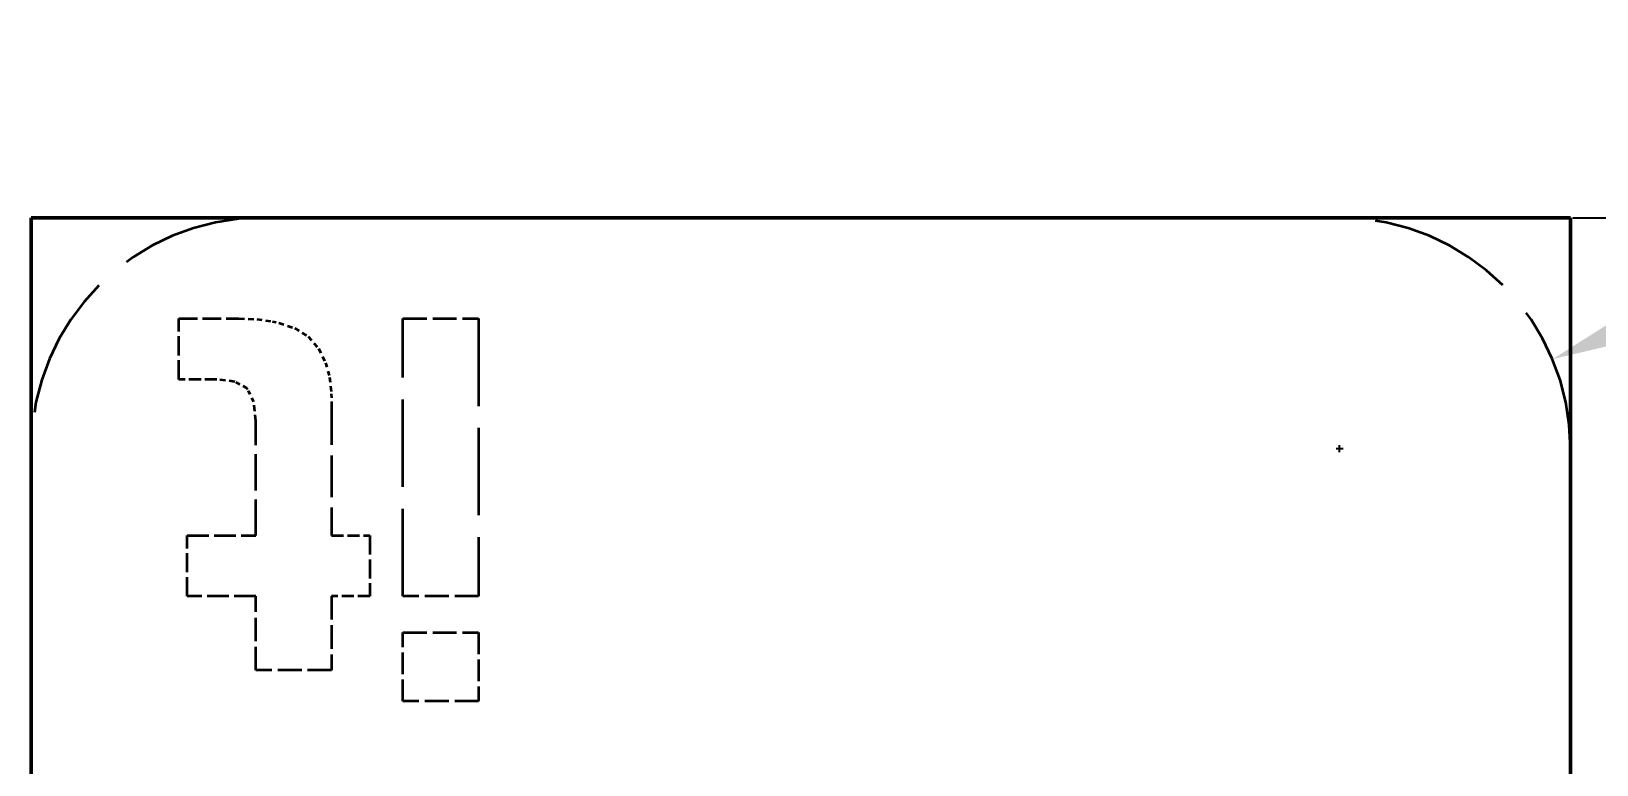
# Model space of a CAD drawing. Header units: millimetres. Extents: x 171 to 615, y 148 to 315.
# Drawn here: x 544.1 to 584.78, y 295.87 to 314.93 of the extents above; entities that cross this region are included whole.
import ezdxf

# ---------------------------------------------------------------- set-up
doc = ezdxf.new("R2010")
doc.units = ezdxf.units.MM
doc.linetypes.add('DASHED', pattern=[0.2067, 0.1654, -0.0413])
doc.layers.add('Hidden (ANSI)', color=7, linetype='DASHED', lineweight=35)
doc.layers.add('Visible (ANSI)', color=7, linetype='Continuous', lineweight=50)
doc.dimstyles.get("Standard").update_dxf_attribs({"dimtxt": 0.18, "dimasz": 0.18, "dimexe": 0.18, "dimexo": 0.0625, "dimgap": 0.09, "dimtad": 0, "dimtih": 1, "dimtoh": 1, "dimdec": 4, "dimzin": 0, "dimdsep": 46, "dimtxsty": 'Standard', "dimcen": 0.09, "dimadec": 0, "dimazin": 0, "dimtfac": 1, "dimtdec": 4, "dimtofl": 0, "dimtmove": 0, "dimatfit": 3, "dimfxl": 1, "dimtolj": 1, "dimtzin": 0, "dimarcsym": 0})

# ---------------------------------------------------------------- blocks, each defined once
blk = doc.blocks.new('*D31')
at = {"color": 0, "lineweight": -2, "transparency": 16777216}
for p, q in [((601.12, 313.753), (585.29, 307.108)), ((602.92, 313.753), (601.12, 313.753)), ((578.008, 304.089), (578.188, 304.089)), ((578.098, 303.999), (578.098, 304.179))]:
    blk.add_line(p, q, dxfattribs=at)
at = {"color": 0, "transparency": 16777216}
blk.add_solid([(585.174, 307.385), (585.406, 306.832), (583.63, 306.412)], dxfattribs=at)
at = {"layer": 'Defpoints', "color": 0, "transparency": 16777216}
for p in [(583.63, 306.412), (578.098, 304.089)]:
    blk.add_point(p, dxfattribs=at)
at = {"color": 0, "transparency": 16777216, "insert": (607.81, 313.753), "char_height": 1.8, "attachment_point": 5}
blk.add_mtext('\\A1;R6.0000', dxfattribs=at)
blk = doc.blocks.new('*D33')
at = {"color": 0, "lineweight": -2, "transparency": 16777216}
for p, q in [((584.16, 310.089), (595.864, 310.089)), ((595.684, 308.289), (595.684, 290.955)), ((595.684, 271.64), (595.684, 288.975)), ((584.16, 269.84), (595.864, 269.84))]:
    blk.add_line(p, q, dxfattribs=at)
at = {"color": 0, "transparency": 16777216}
for points in [[(595.384, 308.289), (595.984, 308.289), (595.684, 310.089)], [(595.384, 271.64), (595.984, 271.64), (595.684, 269.84)]]:
    blk.add_solid(points, dxfattribs=at)
at = {"layer": 'Defpoints', "color": 0, "transparency": 16777216}
for p in [(584.098, 310.089), (595.684, 310.089), (584.098, 269.84)]:
    blk.add_point(p, dxfattribs=at)
at = {"color": 0, "transparency": 16777216, "insert": (595.684, 289.965), "char_height": 1.8, "attachment_point": 5}
blk.add_mtext('\\A1;40.2489', dxfattribs=at)

msp = doc.modelspace()

# ---------------------------------------------------------------- linework, layer by layer
at = {"layer": 'Hidden (ANSI)', "ltscale": 3.010248}
msp.add_line((547.92811, 305.88789), (547.92811, 307.46837), dxfattribs=at)
at = {"layer": 'Hidden (ANSI)', "ltscale": 2.976892}
msp.add_line((547.92811, 307.46837), (549.49108, 307.46837), dxfattribs=at)
at = {"layer": 'Hidden (ANSI)', "ltscale": 0.884454}
msp.add_line((549.49108, 307.46837), (549.95516, 307.45086), dxfattribs=at)
at = {"layer": 'Hidden (ANSI)', "ltscale": 0.791219}
msp.add_line((549.95516, 307.45086), (550.3667, 307.39394), dxfattribs=at)
at = {"layer": 'Hidden (ANSI)', "ltscale": 0.315569}
msp.add_line((550.3667, 307.39394), (550.52869, 307.35892), dxfattribs=at)
at = {"layer": 'Hidden (ANSI)', "ltscale": 0.843739}
msp.add_line((550.52869, 307.35892), (550.94898, 307.21882), dxfattribs=at)
at = {"layer": 'Hidden (ANSI)', "ltscale": 0.772499}
msp.add_line((550.94898, 307.21882), (551.29047, 306.99992), dxfattribs=at)
at = {"layer": 'Hidden (ANSI)', "ltscale": 13.74243}
for p, q in [((553.75533, 300.2533), (553.75533, 307.46837)), ((555.72109, 307.46837), (555.72109, 300.2533))]:
    msp.add_line(p, q, dxfattribs=at)
at = {"layer": 'Hidden (ANSI)', "ltscale": 3.744072}
for p, q in [((553.75533, 307.46837), (555.72109, 307.46837)), ((555.72109, 300.2533), (553.75533, 300.2533)), ((553.75533, 299.31201), (555.72109, 299.31201)), ((551.89903, 298.32694), (549.93327, 298.32694)), ((555.72109, 297.52137), (553.75533, 297.52137))]:
    msp.add_line(p, q, dxfattribs=at)
at = {"layer": 'Hidden (ANSI)', "ltscale": 0.779666}
msp.add_line((551.29047, 306.99992), (551.56191, 306.69345), dxfattribs=at)
at = {"layer": 'Hidden (ANSI)', "ltscale": 0.798}
msp.add_line((551.56191, 306.69345), (551.74579, 306.31694), dxfattribs=at)
at = {"layer": 'Hidden (ANSI)', "ltscale": 0.726152}
msp.add_line((551.74579, 306.31694), (551.84649, 305.94918), dxfattribs=at)
at = {"layer": 'Hidden (ANSI)', "ltscale": 0.838821}
msp.add_line((551.84649, 305.94918), (551.89465, 305.51137), dxfattribs=at)
at = {"layer": 'Hidden (ANSI)', "ltscale": 1.892833}
msp.add_line((548.92193, 305.88789), (547.92811, 305.88789), dxfattribs=at)
at = {"layer": 'Hidden (ANSI)', "ltscale": 0.899769}
msp.add_line((549.39039, 305.82659), (548.92193, 305.88789), dxfattribs=at)
at = {"layer": 'Hidden (ANSI)', "ltscale": 0.668107}
msp.add_line((549.69685, 305.65585), (549.39039, 305.82659), dxfattribs=at)
at = {"layer": 'Hidden (ANSI)', "ltscale": 0.088544}
msp.add_line((549.7275, 305.62082), (549.69685, 305.65585), dxfattribs=at)
at = {"layer": 'Hidden (ANSI)', "ltscale": 0.674992}
msp.add_line((549.88073, 305.30122), (549.7275, 305.62082), dxfattribs=at)
at = {"layer": 'Hidden (ANSI)', "ltscale": 0.939204}
msp.add_line((549.93327, 304.81088), (549.88073, 305.30122), dxfattribs=at)
at = {"layer": 'Hidden (ANSI)', "ltscale": 0.466954}
msp.add_line((551.89465, 305.51137), (551.89903, 305.2662), dxfattribs=at)
at = {"layer": 'Hidden (ANSI)', "ltscale": 6.545948}
msp.add_line((551.89903, 305.2662), (551.89903, 301.82941), dxfattribs=at)
at = {"layer": 'Hidden (ANSI)', "ltscale": 5.6787}
msp.add_line((549.93327, 301.82941), (549.93327, 304.81088), dxfattribs=at)
at = {"layer": 'Hidden (ANSI)', "ltscale": 3.001909}
for p, q in [((548.14701, 300.2533), (548.14701, 301.82941)), ((552.89723, 301.82941), (552.89723, 300.2533))]:
    msp.add_line(p, q, dxfattribs=at)
at = {"layer": 'Hidden (ANSI)', "ltscale": 3.402177}
for p, q in [((548.14701, 301.82941), (549.93327, 301.82941)), ((549.93327, 300.2533), (548.14701, 300.2533))]:
    msp.add_line(p, q, dxfattribs=at)
at = {"layer": 'Hidden (ANSI)', "ltscale": 1.901172}
for p, q in [((551.89903, 301.82941), (552.89723, 301.82941)), ((552.89723, 300.2533), (551.89903, 300.2533))]:
    msp.add_line(p, q, dxfattribs=at)
at = {"layer": 'Hidden (ANSI)', "ltscale": 3.669022}
for p, q in [((549.93327, 298.32694), (549.93327, 300.2533)), ((551.89903, 300.2533), (551.89903, 298.32694))]:
    msp.add_line(p, q, dxfattribs=at)
at = {"layer": 'Hidden (ANSI)', "ltscale": 3.410516}
for p, q in [((553.75533, 297.52137), (553.75533, 299.31201)), ((555.72109, 299.31201), (555.72109, 297.52137))]:
    msp.add_line(p, q, dxfattribs=at)
at = {"layer": 'Hidden (ANSI)', "ltscale": 22.798204}
for centre, start, end in [((550.0978, 304.08941), 90, 180), ((578.0978, 304.08941), 0, 90)]:
    msp.add_arc(centre, 6, start, end, dxfattribs=at)
at = {"layer": 'Visible (ANSI)'}
for p, q in [((584.0978, 310.08941), (544.0978, 310.08941)), ((544.0978, 310.08941), (544.0978, 269.84046)), ((584.0978, 269.84046), (584.0978, 310.08941))]:
    msp.add_line(p, q, dxfattribs=at)

# ---------------------------------------------------------------- dimensions: what is measured, and where the dimension line sits
dim = msp.add_radius_dim(center=(578.0978, 304.08941), mpoint=(583.63014, 306.41174), dimstyle='Standard', override={"dimtxt": 1.8, "dimasz": 1.8})
dim.commit()
dim.dimension.update_dxf_attribs({"geometry": '*D31', "text_midpoint": (607.80975, 313.75341), "dimtype": 164})
dim = msp.add_linear_dim(base=(595.683679, 310.089406), p1=(584.097797, 269.840464), p2=(584.097797, 310.089406), angle=90, dimstyle='Standard', override={"dimtxt": 1.8, "dimasz": 1.8})
dim.commit()
dim.dimension.update_dxf_attribs({"geometry": '*D33', "text_midpoint": (595.683679, 289.964935)})

doc.saveas('drawing.dxf')
